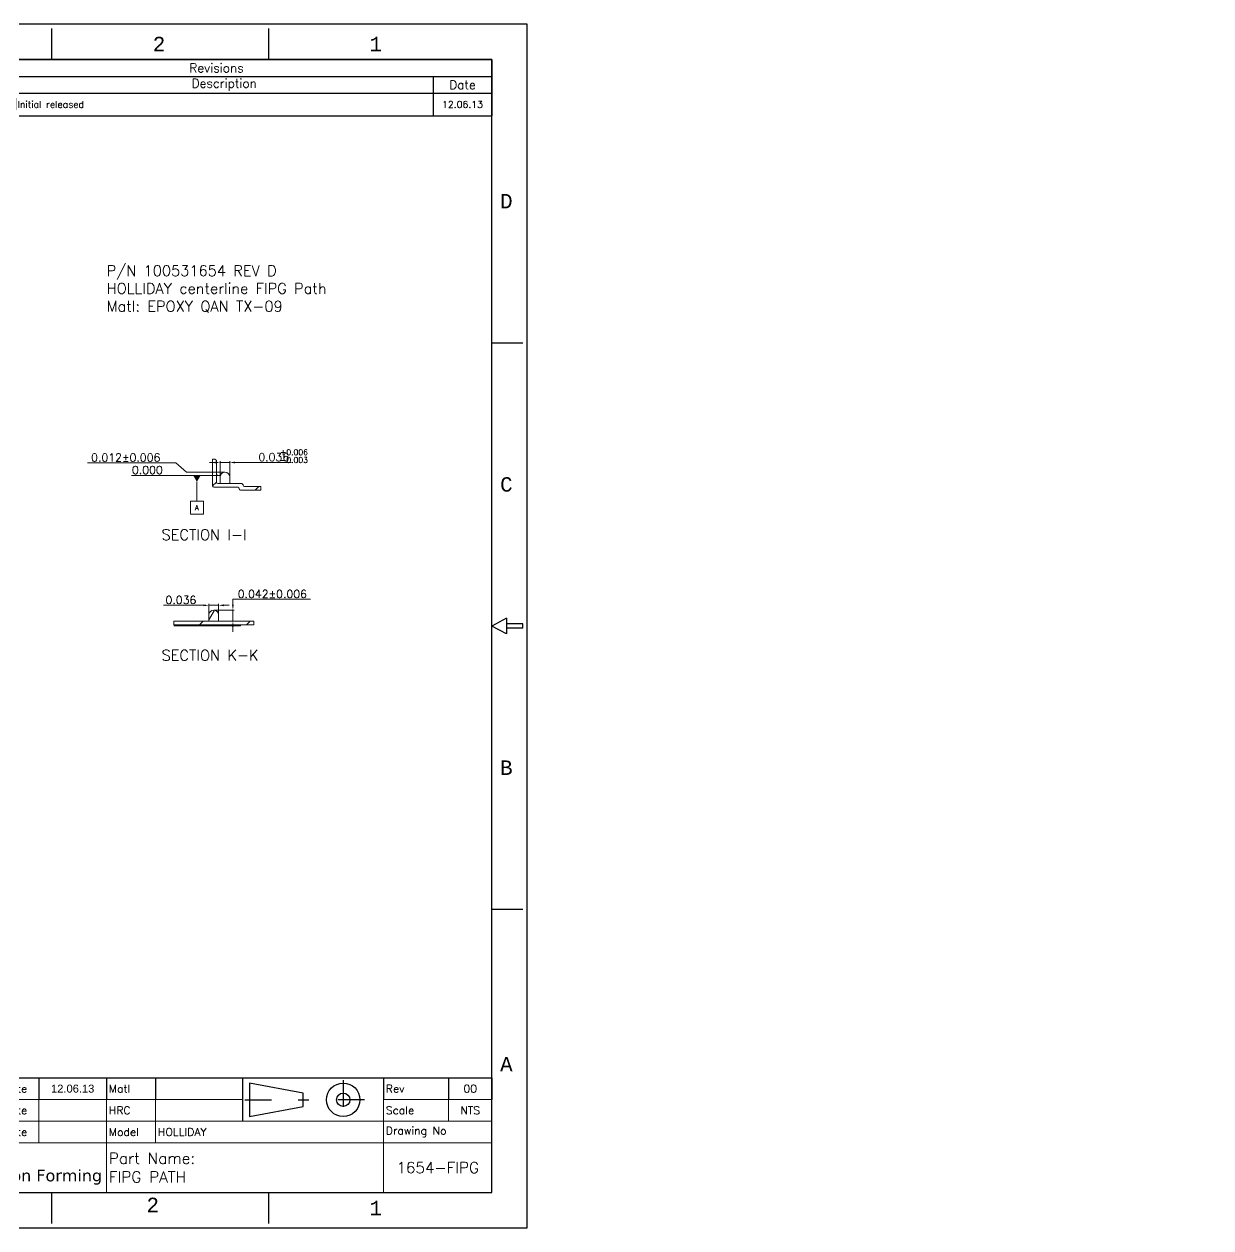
# Model space of a CAD drawing. Header units: inches. Extents: x 248.84 to 258.22, y 1475.26 to 1479.77.
# Drawn here: x 253.773 to 258.222, y 1475.26 to 1479.772 of the extents above; entities that cross this region are included whole.
import ezdxf
from ezdxf.enums import TextEntityAlignment as Align

# ---------------------------------------------------------------- set-up
doc = ezdxf.new("R2010")
doc.units = ezdxf.units.IN
doc.header["$MEASUREMENT"] = 0
doc.linetypes.add('PHANTOM', pattern=[2.5, 1.25, -0.25, 0.25, -0.25, 0.25, -0.25])
for name, color, linetype in [('0-Dimension', 1, 'Continuous'), ('Text', 2, 'Continuous'), ('TitleBlock', 3, 'Continuous')]:
    doc.layers.add(name, color=color, linetype=linetype)
doc.layers.add('dimension', color=2, linetype='Continuous', lineweight=9)
doc.styles.add('MONOTXT', font='monotxt.shx')
doc.styles.add('RomanC', font='romanc.shx')
doc.styles.get("Standard").update_dxf_attribs({"font": 'romans.shx', "bigfont": 'gbcbig.shx'})
doc.dimstyles.new('Copy of 0.000', dxfattribs={"dimtxt": 0.03, "dimasz": 0.02, "dimexe": 0.005, "dimexo": 0, "dimgap": 0.005, "dimtad": 1, "dimtoh": 1, "dimdec": 3, "dimzin": 1, "dimdsep": 46, "dimtxsty": 'Standard', "dimcen": 0.05, "dimclrd": 256, "dimclre": 256, "dimclrt": 256, "dimadec": 0, "dimazin": 0, "dimtfac": 1, "dimtdec": 3, "dimtmove": 0, "dimatfit": 3, "dimfxl": 1, "dimlwd": -1, "dimlwe": -1, "dimarcsym": 0})

# ---------------------------------------------------------------- blocks, each defined once
blk = doc.blocks.new('TB')
at = {"layer": 'TitleBlock', "linetype": 'Continuous'}
for p, q in [((303.5, 271), (303.5, 264)), ((352.5, 271), (352.5, 264)), ((403.01, 257.45), (403.01, 253.99)), ((403.01, 200), (410.01, 200)), ((406.28, 137.75), (403.01, 136)), ((406.28, 134.25), (403.01, 136)), ((406.28, 137.75), (406.28, 134.25)), ((410.02, 136.47), (406.28, 136.47)), ((410.02, 135.53), (410.02, 136.47)), ((410.02, 135.53), (406.28, 135.53)), ((403.01, 72), (410.01, 72)), ((303.5, 8), (303.5, 1)), ((352.5, 8), (352.5, 1))]:
    blk.add_line(p, q, dxfattribs=at)
at = {"layer": 'TitleBlock', "linetype": 'Continuous', "flags": 128}
for points in [[(411.01, 0), (411.01, 272), (0, 272), (0, 0)], [(403.01, 8), (403.01, 264), (8, 264), (8, 8)]]:
    blk.add_lwpolyline(points, close=True, dxfattribs=at)
at = {"layer": 'TitleBlock', "linetype": 'Continuous', "style": 'MONOTXT'}
for s, p in [('2', (326.37, 265.86)), ('1', (375.37, 265.86)), ('D', (404.87, 230.36)), ('C', (404.87, 166.36)), ('B', (404.87, 102.36)), ('A', (404.87, 35.36)), ('2', (324.96, 3.56)), ('1', (375.37, 2.86))]:
    blk.add_text(s, height=3.27, dxfattribs=at).set_placement(p)
blk = doc.blocks.new('*T154')
at = {"layer": 'TitleBlock', "color": 0, "linetype": 'ByBlock', "lineweight": -2}
for p, q in [((0, 0), (2.0643, 0)), ((0, 0), (0, -0.211)), ((2.0643, 0), (2.0643, -0.211)), ((0, -0.0638), (2.0643, -0.0638)), ((0.1309, -0.0638), (0.1309, -0.211)), ((0.278, -0.0638), (0.278, -0.211)), ((1.8443, -0.0638), (1.8443, -0.211)), ((0, -0.126), (2.0643, -0.126)), ((0, -0.211), (2.0643, -0.211))]:
    blk.add_line(p, q, dxfattribs=at)
at = {"layer": 'TitleBlock', "color": 0, "linetype": 'Continuous', "attachment_point": 5, "style": 'RomanC'}
for s, insert, char_height, width in [('Revisions', (1.0322, -0.0319), 0.03318, 2.047756), ('Rev', (0.0654, -0.0949), 0.03318, 0.114291), ('Zone', (0.2044, -0.0949), 0.03318, 0.130524), ('Description', (1.0611, -0.0949), 0.033175, 1.549725), ('Date', (1.9543, -0.0949), 0.03318, 0.203454)]:
    blk.add_mtext(s, dxfattribs=dict(at, insert=insert, char_height=char_height, width=width))
at = {"layer": 'TitleBlock', "color": 0, "linetype": 'Continuous', "char_height": 0.0255}
for s, insert, width, attachment_point in [('00', (0.0654, -0.1685), 0.114291, 5), ('Initial released', (0.2863, -0.1685), 1.549725, 4), ('12.06.13', (1.9543, -0.1685), 0.203454, 5)]:
    blk.add_mtext(s, dxfattribs=dict(at, insert=insert, width=width, attachment_point=attachment_point))
blk = doc.blocks.new('3rd')
at = {"layer": 'TitleBlock', "linetype": 'Continuous'}
for p, q in [((-7.44, 1.24), (-17.36, 3.1)), ((-17.36, 3.1), (-17.36, -3.1)), ((-7.44, -1.24), (-7.44, 1.24)), ((-17.36, -3.1), (-7.44, -1.24))]:
    blk.add_line(p, q, dxfattribs=at)
at = {"layer": 'TitleBlock', "linetype": 'PHANTOM'}
for p, q in [((0, 3.65), (0, -3.54)), ((-18.22, 0), (-6.34, 0)), ((3.93, 0), (-3.99, 0))]:
    blk.add_line(p, q, dxfattribs=at)
at = {"layer": 'TitleBlock', "linetype": 'Continuous'}
for radius in [3.1, 1.24]:
    blk.add_circle((0, 0), radius, dxfattribs=at)
blk = doc.blocks.new('mmi')
at = {"layer": 'TitleBlock'}
h = blk.add_hatch(color=5, dxfattribs=at)
h.paths.add_polyline_path([(26.78, 9.77, 1), (28.78, 9.77, 1)])
h.paths.add_polyline_path([(28.38, 7.57, 1), (27.18, 7.57), (27.18, -0.02, 1), (28.38, -0.02)])
for points in [[(3.57, 7.51, 0.743343), (1.56, 7.34), (-0.01, -0.04, 0.979375), (0.97, -0.23), (2.44, 6.65, -0.743343), (2.82, 6.68), (5.57, -0.31, 0.010784), (5.58, -0.33, 0.643572), (6.49, -0.33, 0.010784), (6.5, -0.31), (9.25, 6.68, -0.743343), (9.63, 6.65), (11.1, -0.23, 0.010504), (11.1, -0.25, 0.959006), (12.08, -0.04), (10.51, 7.34, 0.743343), (8.5, 7.51), (6.22, 1.71, -0.680876), (5.85, 1.71)], [(17.07, 7.51, 0.743343), (15.06, 7.34), (13.49, -0.04, 0.979375), (14.47, -0.23), (15.94, 6.65, -0.743343), (16.32, 6.68), (19.07, -0.31, 0.010784), (19.08, -0.33, 0.643572), (19.99, -0.33, 0.010784), (20, -0.31), (22.75, 6.68, -0.743343), (23.13, 6.65), (24.6, -0.23, 0.979375), (25.58, -0.04), (24.01, 7.34, 0.743343), (22, 7.51), (19.72, 1.71, -0.680876), (19.35, 1.71)]]:
    blk.add_hatch(color=5, dxfattribs=at).paths.add_polyline_path(points)
at = {"layer": 'TitleBlock', "color": 5}
for points in [[(6.5, -0.3, -0.015149), (6.49, -0.33, -0.643572), (5.58, -0.33, -0.015149), (5.57, -0.3), (2.82, 6.68, 0.743343), (2.44, 6.65), (0.97, -0.23, -0.010391), (0.97, -0.25, -1), (0, 0), (1.56, 7.34, -0.743343), (3.57, 7.51), (5.85, 1.71, 0.680876), (6.22, 1.71), (8.5, 7.51, -0.743343), (10.51, 7.34), (12.07, 0, -1), (11.1, -0.25, -0.010391), (11.1, -0.23), (9.63, 6.65, 0.743343), (9.25, 6.68), (6.5, -0.3)], [(20, -0.3, -0.015149), (19.99, -0.33, -0.643572), (19.08, -0.33, -0.015149), (19.07, -0.3), (16.32, 6.68, 0.743343), (15.94, 6.65), (14.47, -0.23, -0.010391), (14.47, -0.25, -1), (13.5, 0), (15.06, 7.34, -0.743343), (17.07, 7.51), (19.35, 1.71, 0.680876), (19.72, 1.71), (22, 7.51, -0.743343), (24.01, 7.34), (25.57, 0, -1), (24.6, -0.25, -0.010391), (24.6, -0.23), (23.13, 6.65, 0.743343), (22.75, 6.68), (20, -0.3)]]:
    blk.add_lwpolyline(points, format="xyb", dxfattribs=at)
blk.add_lwpolyline([(28.38, 7.57, 1), (27.18, 7.57), (27.18, -0.02, 1), (28.38, -0.02)], format="xyb", close=True, dxfattribs=at)
blk.add_circle((27.78, 9.77), 1, dxfattribs=at)
at = {"layer": 'TitleBlock', "color": 5, "insert": (65.52, 0.94), "char_height": 4.356, "width": 69.0839, "attachment_point": 5}
blk.add_mtext('{\\fVerdana|b0|i0|c0|p34;MMI Precision Forming}', dxfattribs=at)
blk = doc.blocks.new('MMI PRECISION FORMING')
at = {"layer": '0-Dimension', "color": 5}
blk.add_blockref('mmi', (4.4, -34.73), dxfattribs=at)
blk = doc.blocks.new('*T155')
at = {"layer": 'TitleBlock', "color": 0, "linetype": 'ByBlock', "lineweight": -2}
for p, q in [((0, 0), (2.4633, 0)), ((0, 0), (0, -0.0812)), ((0.3361, 0), (0.3361, -0.0812)), ((0.6236, 0), (0.6236, -0.0812)), ((0.7649, 0), (0.7649, -0.0812)), ((1.0191, 0), (1.0191, -0.0812)), ((1.2029, 0), (1.2029, -0.0812)), ((1.5288, 0), (1.5288, -0.1623)), ((2.0575, 0), (2.0575, -0.0812)), ((2.301, 0), (2.301, -0.0812)), ((2.4633, 0), (2.4633, -0.0812))]:
    blk.add_line(p, q, dxfattribs=at)
at = {"layer": 'TitleBlock', "linetype": 'ByBlock', "lineweight": 20}
for p, q in [((0, -0.0812), (1.5288, -0.0812)), ((0, -0.0812), (0, -0.4298)), ((0.3361, -0.0812), (0.3361, -0.2435)), ((0.6236, -0.0812), (0.6236, -0.2435)), ((0.7649, -0.0812), (0.7649, -0.2435)), ((1.0191, -0.0812), (1.0191, -0.4298)), ((1.2029, -0.0812), (1.2029, -0.2435)), ((2.0575, -0.0812), (2.4633, -0.0812)), ((2.0575, -0.0812), (2.0575, -0.4298)), ((2.301, -0.0812), (2.301, -0.1623)), ((2.4633, -0.0812), (2.4633, -0.4298)), ((0, -0.1623), (2.4633, -0.1623)), ((0, -0.2435), (2.4633, -0.2435)), ((0, -0.4298), (2.4633, -0.4298))]:
    blk.add_line(p, q, dxfattribs=at)
at = {"layer": 'TitleBlock', "linetype": 'Continuous'}
for name, p, xscale, yscale, zscale in [('3rd', (1.9061, -0.0823), 0.0202527107939047, 0.0202527107939047, 0.0202527107939047), ('MMI PRECISION FORMING', (-0.0356, -0.0338), 0.0100175503186579, 0.0100175503186579, 0.0100175503186579)]:
    blk.add_blockref(name, p, dxfattribs=dict(at, xscale=xscale, yscale=yscale, zscale=zscale))
at = {"layer": 'TitleBlock', "linetype": 'Continuous', "style": 'RomanC'}
for s, insert, char_height, width, attachment_point in [('Drawn by', (0.0083, -0.0406), 0.02986, 0.319544, 4), ('{\\Fscriptc|c0;Huifen}', (0.4798, -0.0406), 0.032465, 0.270847, 5), ('Date', (0.6319, -0.0406), 0.02986, 0.124755, 4), ('{\\fArial|b0|i0|c0|p34;\\C0;12.06.13}', (0.892, -0.0406), 0.029858, 0.237605, 5), ('Matl', (1.0274, -0.0406), 0.02986, 0.167225, 4), ('Rev', (2.0658, -0.0406), 0.02986, 0.226899, 4), ('00', (2.3822, -0.0406), 0.02986, 0.145737, 5), ('Checked by', (0.0083, -0.1217), 0.02986, 0.319544, 4), ('Date', (0.6319, -0.1217), 0.02986, 0.124755, 4), ('HRC', (1.0274, -0.1217), 0.02986, 0.167225, 4), ('Scale', (2.0658, -0.1217), 0.02986, 0.226899, 4), ('NTS', (2.3822, -0.1217), 0.02986, 0.145737, 5), ('Approved by', (0.0083, -0.2029), 0.029858, 0.319544, 4), ('Date', (0.6319, -0.2029), 0.02986, 0.124755, 4), ('Model', (1.0274, -0.2029), 0.02986, 0.167225, 4), ('HOLLIDAY', (1.2112, -0.2029), 0.02986, 0.838007, 4), ('Drawing No', (2.0658, -0.2029), 0.02986, 0.389224, 4), ('Part Name:                    FIPG PATH', (1.0274, -0.3366), 0.041967, 1.021819, 4), ('1654-FIPG', (2.2604, -0.3366), 0.04147, 0.389224, 5)]:
    blk.add_mtext(s, dxfattribs=dict(at, insert=insert, char_height=char_height, width=width, attachment_point=attachment_point))
blk = doc.blocks.new('*D157')
at = {"layer": 'Defpoints', "color": 0, "linetype": 'Continuous'}
for p in [(254.5438, 1478.1292), (254.5078, 1478.0749), (254.5438, 1478.0749)]:
    blk.add_point(p, dxfattribs=at)
at = {"layer": 'dimension', "linetype": 'Continuous'}
for p, q in [((254.4878, 1478.1292), (254.4678, 1478.1292)), ((254.5078, 1478.0749), (254.5078, 1478.1342)), ((254.5078, 1478.1292), (254.5438, 1478.1292)), ((254.5438, 1478.0749), (254.5438, 1478.1342)), ((254.5638, 1478.1292), (254.7738, 1478.1292))]:
    blk.add_line(p, q, dxfattribs=at)
for points in [[(254.4878, 1478.1325), (254.4878, 1478.1258), (254.5078, 1478.1292)], [(254.5638, 1478.1325), (254.5638, 1478.1258), (254.5438, 1478.1292)]]:
    blk.add_solid(points, dxfattribs=at)
at = {"layer": 'dimension', "linetype": 'Continuous', "insert": (254.7088, 1478.1492), "char_height": 0.03, "attachment_point": 5}
blk.add_mtext('0.036', dxfattribs=at)
blk = doc.blocks.new('*D158')
at = {"layer": 'Defpoints', "color": 0, "linetype": 'Continuous'}
for p in [(254.3001, 1478.0809), (254.5037, 1478.0809), (254.5037, 1478.0809)]:
    blk.add_point(p, dxfattribs=at)
at = {"layer": 'dimension', "linetype": 'Continuous'}
blk.add_line((254.5037, 1478.0809), (254.1751, 1478.0809), dxfattribs=at)
at = {"layer": 'dimension', "linetype": 'Continuous', "insert": (254.2351, 1478.1009), "char_height": 0.03, "attachment_point": 5}
blk.add_mtext('0.000', dxfattribs=at)
blk = doc.blocks.new('*D159')
at = {"layer": 'Defpoints', "color": 0, "linetype": 'Continuous'}
for p in [(254.3019, 1478.1277), (254.5037, 1478.0809), (254.5258, 1478.0929)]:
    blk.add_point(p, dxfattribs=at)
at = {"layer": 'dimension', "linetype": 'Continuous'}
for p, q in [((254.3419, 1478.1277), (254.0112, 1478.1277)), ((254.3819, 1478.0929), (254.3419, 1478.1277)), ((254.5258, 1478.0929), (254.3819, 1478.0929))]:
    blk.add_line(p, q, dxfattribs=at)
at = {"layer": 'dimension', "linetype": 'Continuous', "insert": (254.154, 1478.1477), "char_height": 0.03, "attachment_point": 5}
blk.add_mtext('0.012%%P0.006', dxfattribs=at)
blk = doc.blocks.new('*D160')
at = {"layer": 'Defpoints', "color": 0, "linetype": 'Continuous'}
for p in [(254.4659, 1477.5939), (254.4659, 1477.5583), (254.5019, 1477.5583)]:
    blk.add_point(p, dxfattribs=at)
at = {"layer": 'dimension', "linetype": 'Continuous'}
for p, q in [((254.4459, 1477.5939), (254.2959, 1477.5939)), ((254.4659, 1477.5583), (254.4659, 1477.5989)), ((254.5019, 1477.5939), (254.4659, 1477.5939)), ((254.5019, 1477.5583), (254.5019, 1477.5989)), ((254.5219, 1477.5939), (254.5419, 1477.5939))]:
    blk.add_line(p, q, dxfattribs=at)
for points in [[(254.4459, 1477.5972), (254.4459, 1477.5905), (254.4659, 1477.5939)], [(254.5219, 1477.5972), (254.5219, 1477.5905), (254.5019, 1477.5939)]]:
    blk.add_solid(points, dxfattribs=at)
at = {"layer": 'dimension', "linetype": 'Continuous', "insert": (254.3609, 1477.6139), "char_height": 0.03, "attachment_point": 5}
blk.add_mtext('0.036', dxfattribs=at)
blk = doc.blocks.new('*D161')
at = {"layer": 'Defpoints', "color": 0, "linetype": 'Continuous'}
for p in [(254.4839, 1477.5763), (254.5557, 1477.5763), (254.5019, 1477.5343)]:
    blk.add_point(p, dxfattribs=at)
at = {"layer": 'dimension', "linetype": 'Continuous'}
for p, q in [((254.5557, 1477.5963), (254.5557, 1477.6163)), ((254.5557, 1477.6163), (254.8464, 1477.6163)), ((254.4839, 1477.5763), (254.5607, 1477.5763)), ((254.5557, 1477.5343), (254.5557, 1477.5763)), ((254.5019, 1477.5343), (254.5607, 1477.5343)), ((254.5557, 1477.5143), (254.5557, 1477.4943))]:
    blk.add_line(p, q, dxfattribs=at)
for points in [[(254.5524, 1477.5963), (254.5591, 1477.5963), (254.5557, 1477.5763)], [(254.5524, 1477.5143), (254.5591, 1477.5143), (254.5557, 1477.5343)]]:
    blk.add_solid(points, dxfattribs=at)
at = {"layer": 'dimension', "linetype": 'Continuous', "insert": (254.7036, 1477.6363), "char_height": 0.03, "attachment_point": 5}
blk.add_mtext('0.042%%P0.006', dxfattribs=at)
blk = doc.blocks.new('_TagBox - Metric')
at = {"color": 0, "linetype": 'ByBlock'}
blk.add_lwpolyline([(-4, 4), (4, 4), (4, -4), (-4, -4)], close=True, dxfattribs=at)
at = {"color": 0}
blk.add_attdef('TAGNUMBER', text='', height=3, dxfattribs=at).set_placement((0, -1.5), align=Align.CENTER)
blk = doc.blocks.new('_DatumFilled')
at = {"color": 0, "linetype": 'ByBlock'}
blk.add_solid([(0, 0.58), (-1, 0), (0, -0.58)], dxfattribs=at)

msp = doc.modelspace()

# ---------------------------------------------------------------- hatches: boundary and pattern name
at = {"lineweight": 0}
h = msp.add_hatch(dxfattribs=at)
h.set_pattern_fill('ANSI31', style=0)
h.set_pattern_definition([(45, (238.10775, 1468.21084), (-0.08838835, 0.08838835), [])])
h.paths.add_polyline_path([(254.6598, 1478.0389), (254.6598, 1478.0251), (254.5848, 1478.0251), (254.5847, 1478.0251), (254.5846, 1478.0251), (254.5845, 1478.0251), (254.5843, 1478.0251), (254.5842, 1478.0251), (254.5841, 1478.0251), (254.584, 1478.0251), (254.5839, 1478.0251), (254.5837, 1478.0252), (254.5836, 1478.0252), (254.5835, 1478.0252), (254.5834, 1478.0253), (254.5833, 1478.0253), (254.5831, 1478.0253), (254.583, 1478.0254), (254.5829, 1478.0254), (254.5828, 1478.0255), (254.5827, 1478.0255), (254.5826, 1478.0256), (254.5825, 1478.0256), (254.5824, 1478.0257), (254.5823, 1478.0258), (254.5822, 1478.0258), (254.5821, 1478.0259), (254.582, 1478.026), (254.5819, 1478.026), (254.5818, 1478.0261), (254.5817, 1478.0262), (254.5816, 1478.0263), (254.5815, 1478.0263), (254.5814, 1478.0264), (254.5813, 1478.0265), (254.5812, 1478.0266), (254.5811, 1478.0267), (254.581, 1478.0268), (254.581, 1478.0269), (254.5809, 1478.027), (254.5808, 1478.0271), (254.5807, 1478.0272), (254.5807, 1478.0273), (254.5806, 1478.0274), (254.5805, 1478.0275), (254.5805, 1478.0276), (254.5804, 1478.0277), (254.5804, 1478.0278), (254.5803, 1478.0279), (254.5803, 1478.028), (254.5802, 1478.0281), (254.5802, 1478.0283), (254.5801, 1478.0284), (254.5801, 1478.0285), (254.58, 1478.0286), (254.58, 1478.0287), (254.58, 1478.0288), (254.58, 1478.029), (254.5799, 1478.0291), (254.5799, 1478.0292), (254.5799, 1478.0293), (254.5799, 1478.0294), (254.5799, 1478.0296), (254.5798, 1478.0297), (254.5798, 1478.0298), (254.5798, 1478.0299), (254.5798, 1478.0301), (254.5798, 1478.0311), (254.5798, 1478.0312), (254.5798, 1478.0313), (254.5798, 1478.0314), (254.5798, 1478.0315), (254.5798, 1478.0317), (254.5798, 1478.0318), (254.5798, 1478.0319), (254.5797, 1478.032), (254.5797, 1478.0321), (254.5797, 1478.0323), (254.5796, 1478.0324), (254.5796, 1478.0325), (254.5796, 1478.0326), (254.5795, 1478.0327), (254.5795, 1478.0329), (254.5794, 1478.033), (254.5794, 1478.0331), (254.5793, 1478.0332), (254.5793, 1478.0333), (254.5792, 1478.0334), (254.5792, 1478.0335), (254.5791, 1478.0336), (254.5791, 1478.0337), (254.579, 1478.0338), (254.5789, 1478.0339), (254.5788, 1478.034), (254.5788, 1478.0341), (254.5787, 1478.0342), (254.5786, 1478.0343), (254.5785, 1478.0344), (254.5785, 1478.0345), (254.5784, 1478.0346), (254.5783, 1478.0347), (254.5782, 1478.0348), (254.5781, 1478.0348), (254.578, 1478.0349), (254.5779, 1478.035), (254.5778, 1478.0351), (254.5777, 1478.0351), (254.5776, 1478.0352), (254.5775, 1478.0353), (254.5774, 1478.0353), (254.5773, 1478.0354), (254.5772, 1478.0355), (254.5771, 1478.0355), (254.577, 1478.0356), (254.5769, 1478.0356), (254.5767, 1478.0357), (254.5766, 1478.0357), (254.5765, 1478.0358), (254.5764, 1478.0358), (254.5763, 1478.0358), (254.5762, 1478.0359), (254.576, 1478.0359), (254.5759, 1478.0359), (254.5758, 1478.036), (254.5757, 1478.036), (254.5756, 1478.036), (254.5754, 1478.036), (254.5753, 1478.036), (254.5752, 1478.036), (254.5751, 1478.036), (254.575, 1478.0361), (254.5748, 1478.0361), (254.4848, 1478.0361), (254.4847, 1478.0361), (254.4846, 1478.0361), (254.4845, 1478.0361), (254.4843, 1478.0361), (254.4842, 1478.0361), (254.4841, 1478.0361), (254.484, 1478.0361), (254.4839, 1478.0361), (254.4837, 1478.0362), (254.4836, 1478.0362), (254.4835, 1478.0362), (254.4834, 1478.0363), (254.4833, 1478.0363), (254.4831, 1478.0363), (254.483, 1478.0364), (254.4829, 1478.0364), (254.4828, 1478.0365), (254.4827, 1478.0365), (254.4826, 1478.0366), (254.4825, 1478.0366), (254.4824, 1478.0367), (254.4823, 1478.0368), (254.4822, 1478.0368), (254.4821, 1478.0369), (254.482, 1478.037), (254.4819, 1478.037), (254.4818, 1478.0371), (254.4817, 1478.0372), (254.4816, 1478.0373), (254.4815, 1478.0373), (254.4814, 1478.0374), (254.4813, 1478.0375), (254.4812, 1478.0376), (254.4811, 1478.0377), (254.481, 1478.0378), (254.481, 1478.0379), (254.4809, 1478.038), (254.4808, 1478.0381), (254.4807, 1478.0382), (254.4807, 1478.0383), (254.4806, 1478.0384), (254.4805, 1478.0385), (254.4805, 1478.0386), (254.4804, 1478.0387), (254.4804, 1478.0388), (254.4803, 1478.0389), (254.4803, 1478.039), (254.4802, 1478.0391), (254.4802, 1478.0393), (254.4801, 1478.0394), (254.4801, 1478.0395), (254.48, 1478.0396), (254.48, 1478.0397), (254.48, 1478.0398), (254.48, 1478.04), (254.4799, 1478.0401), (254.4799, 1478.0402), (254.4799, 1478.0403), (254.4799, 1478.0404), (254.4799, 1478.0406), (254.4798, 1478.0407), (254.4798, 1478.0408), (254.4798, 1478.0409), (254.4798, 1478.0411), (254.4798, 1478.1421), (254.4876, 1478.1421), (254.4936, 1478.1361), (254.4936, 1478.0549), (254.4936, 1478.0547), (254.4936, 1478.0546), (254.4936, 1478.0545), (254.4937, 1478.0544), (254.4937, 1478.0542), (254.4937, 1478.0541), (254.4937, 1478.054), (254.4937, 1478.0539), (254.4938, 1478.0538), (254.4938, 1478.0536), (254.4938, 1478.0535), (254.4938, 1478.0534), (254.4939, 1478.0533), (254.4939, 1478.0532), (254.494, 1478.0531), (254.494, 1478.0529), (254.4941, 1478.0528), (254.4941, 1478.0527), (254.4942, 1478.0526), (254.4942, 1478.0525), (254.4943, 1478.0524), (254.4943, 1478.0523), (254.4944, 1478.0522), (254.4945, 1478.0521), (254.4945, 1478.052), (254.4946, 1478.0519), (254.4947, 1478.0518), (254.4948, 1478.0517), (254.4948, 1478.0516), (254.4949, 1478.0515), (254.495, 1478.0514), (254.4951, 1478.0513), (254.4952, 1478.0512), (254.4953, 1478.0511), (254.4954, 1478.0511), (254.4955, 1478.051), (254.4956, 1478.0509), (254.4957, 1478.0508), (254.4958, 1478.0508), (254.4959, 1478.0507), (254.496, 1478.0506), (254.4961, 1478.0506), (254.4962, 1478.0505), (254.4963, 1478.0504), (254.4964, 1478.0504), (254.4965, 1478.0503), (254.4966, 1478.0503), (254.4967, 1478.0502), (254.4968, 1478.0502), (254.4969, 1478.0501), (254.4971, 1478.0501), (254.4972, 1478.0501), (254.4973, 1478.05), (254.4974, 1478.05), (254.4975, 1478.05), (254.4977, 1478.0499), (254.4978, 1478.0499), (254.4979, 1478.0499), (254.498, 1478.0499), (254.4981, 1478.0499), (254.4983, 1478.0499), (254.4984, 1478.0499), (254.4985, 1478.0499), (254.4986, 1478.0499), (254.5886, 1478.0499), (254.5888, 1478.0499), (254.5889, 1478.0498), (254.589, 1478.0498), (254.5891, 1478.0498), (254.5892, 1478.0498), (254.5894, 1478.0498), (254.5895, 1478.0498), (254.5896, 1478.0498), (254.5897, 1478.0497), (254.5898, 1478.0497), (254.59, 1478.0497), (254.5901, 1478.0496), (254.5902, 1478.0496), (254.5903, 1478.0496), (254.5904, 1478.0495), (254.5905, 1478.0495), (254.5907, 1478.0494), (254.5908, 1478.0494), (254.5909, 1478.0493), (254.591, 1478.0493), (254.5911, 1478.0492), (254.5912, 1478.0491), (254.5913, 1478.0491), (254.5914, 1478.049), (254.5915, 1478.0489), (254.5916, 1478.0489), (254.5917, 1478.0488), (254.5918, 1478.0487), (254.5919, 1478.0486), (254.592, 1478.0486), (254.5921, 1478.0485), (254.5922, 1478.0484), (254.5923, 1478.0483), (254.5923, 1478.0482), (254.5924, 1478.0481), (254.5925, 1478.048), (254.5926, 1478.0479), (254.5926, 1478.0478), (254.5927, 1478.0477), (254.5928, 1478.0476), (254.5929, 1478.0475), (254.5929, 1478.0474), (254.593, 1478.0473), (254.593, 1478.0472), (254.5931, 1478.0471), (254.5931, 1478.047), (254.5932, 1478.0469), (254.5932, 1478.0468), (254.5933, 1478.0467), (254.5933, 1478.0465), (254.5934, 1478.0464), (254.5934, 1478.0463), (254.5934, 1478.0462), (254.5935, 1478.0461), (254.5935, 1478.0459), (254.5935, 1478.0458), (254.5936, 1478.0457), (254.5936, 1478.0456), (254.5936, 1478.0455), (254.5936, 1478.0453), (254.5936, 1478.0452), (254.5936, 1478.0451), (254.5936, 1478.045), (254.5936, 1478.0449), (254.5936, 1478.0439), (254.5936, 1478.0437), (254.5936, 1478.0436), (254.5936, 1478.0435), (254.5937, 1478.0434), (254.5937, 1478.0432), (254.5937, 1478.0431), (254.5937, 1478.043), (254.5937, 1478.0429), (254.5938, 1478.0428), (254.5938, 1478.0426), (254.5938, 1478.0425), (254.5938, 1478.0424), (254.5939, 1478.0423), (254.5939, 1478.0422), (254.594, 1478.0421), (254.594, 1478.0419), (254.5941, 1478.0418), (254.5941, 1478.0417), (254.5942, 1478.0416), (254.5942, 1478.0415), (254.5943, 1478.0414), (254.5943, 1478.0413), (254.5944, 1478.0412), (254.5945, 1478.0411), (254.5945, 1478.041), (254.5946, 1478.0409), (254.5947, 1478.0408), (254.5948, 1478.0407), (254.5948, 1478.0406), (254.5949, 1478.0405), (254.595, 1478.0404), (254.5951, 1478.0403), (254.5952, 1478.0402), (254.5953, 1478.0401), (254.5954, 1478.0401), (254.5955, 1478.04), (254.5956, 1478.0399), (254.5957, 1478.0398), (254.5958, 1478.0398), (254.5959, 1478.0397), (254.596, 1478.0396), (254.5961, 1478.0396), (254.5962, 1478.0395), (254.5963, 1478.0394), (254.5964, 1478.0394), (254.5965, 1478.0393), (254.5966, 1478.0393), (254.5967, 1478.0392), (254.5968, 1478.0392), (254.5969, 1478.0391), (254.5971, 1478.0391), (254.5972, 1478.0391), (254.5973, 1478.039), (254.5974, 1478.039), (254.5975, 1478.039), (254.5977, 1478.0389), (254.5978, 1478.0389), (254.5979, 1478.0389), (254.598, 1478.0389), (254.5981, 1478.0389), (254.5983, 1478.0389), (254.5984, 1478.0389), (254.5985, 1478.0389), (254.5986, 1478.0389)])
h.paths.add_polyline_path([(258.1342, 1478.0277), (258.1349, 1478.0318), (258.1349, 1478.0317), (258.1349, 1478.0315), (258.1348, 1478.0314), (258.1348, 1478.0313), (258.1348, 1478.0312), (258.1348, 1478.0311), (258.1348, 1478.0301), (258.1348, 1478.0299), (258.1348, 1478.0298), (258.1348, 1478.0297), (258.1348, 1478.0296), (258.1348, 1478.0294), (258.1348, 1478.0293), (258.1348, 1478.0292), (258.1347, 1478.0291), (258.1347, 1478.029), (258.1347, 1478.0288), (258.1346, 1478.0287), (258.1346, 1478.0286), (258.1346, 1478.0285), (258.1345, 1478.0284), (258.1345, 1478.0283), (258.1344, 1478.0281), (258.1344, 1478.028), (258.1343, 1478.0279), (258.1343, 1478.0278), (258.1342, 1478.0277)])
h.paths.add_polyline_path([(258.2198, 1478.0499), (258.217, 1478.0499), (258.2172, 1478.0499), (258.2173, 1478.0499), (258.2174, 1478.0499), (258.2175, 1478.0499), (258.2176, 1478.0499), (258.2178, 1478.0499), (258.2179, 1478.0499), (258.218, 1478.0499), (258.2181, 1478.05), (258.2182, 1478.05), (258.2184, 1478.05), (258.2185, 1478.0501), (258.2186, 1478.0501), (258.2187, 1478.0501), (258.2188, 1478.0502), (258.2189, 1478.0502), (258.2191, 1478.0503), (258.2192, 1478.0503), (258.2193, 1478.0504), (258.2194, 1478.0504), (258.2195, 1478.0505), (258.2196, 1478.0506), (258.2197, 1478.0506), (258.2198, 1478.0507), (258.2199, 1478.0508), (258.22, 1478.0508), (258.2201, 1478.0509), (258.2202, 1478.051), (258.2203, 1478.0511), (258.2204, 1478.0511), (258.2205, 1478.0512), (258.2206, 1478.0513), (258.2207, 1478.0514), (258.2207, 1478.0515), (258.2208, 1478.0516), (258.2209, 1478.0517), (258.221, 1478.0518), (258.221, 1478.0519), (258.2211, 1478.052), (258.2212, 1478.0521), (258.2213, 1478.0522)])
h.paths.add_polyline_path([(258.1216, 1478.0472), (258.121, 1478.0431), (258.121, 1478.0432), (258.121, 1478.0434), (258.121, 1478.0435), (258.121, 1478.0436), (258.121, 1478.0437), (258.121, 1478.0439), (258.121, 1478.0449), (258.121, 1478.045), (258.121, 1478.0451), (258.121, 1478.0452), (258.1211, 1478.0453), (258.1211, 1478.0455), (258.1211, 1478.0456), (258.1211, 1478.0457), (258.1211, 1478.0458), (258.1212, 1478.0459), (258.1212, 1478.0461), (258.1212, 1478.0462), (258.1212, 1478.0463), (258.1213, 1478.0464), (258.1213, 1478.0465), (258.1214, 1478.0467), (258.1214, 1478.0468), (258.1215, 1478.0469), (258.1215, 1478.047), (258.1216, 1478.0471), (258.1216, 1478.0472)])
h.paths.add_polyline_path([(258.222, 1478.0534), (258.2213, 1478.0523), (258.2214, 1478.0524), (258.2214, 1478.0525), (258.2215, 1478.0526), (258.2215, 1478.0527), (258.2216, 1478.0528), (258.2216, 1478.0529), (258.2217, 1478.0531), (258.2217, 1478.0532), (258.2218, 1478.0533), (258.2218, 1478.0534), (258.2218, 1478.0535), (258.2219, 1478.0536), (258.2219, 1478.0538), (258.2219, 1478.0539), (258.222, 1478.054), (258.222, 1478.0541), (258.222, 1478.0542), (258.222, 1478.0544), (258.222, 1478.0545), (258.222, 1478.0546), (258.222, 1478.0547), (258.222, 1478.0549)])
h.paths.add_polyline_path([(258.1209, 1478.0423), (258.1203, 1478.0413), (258.1204, 1478.0414), (258.1204, 1478.0415), (258.1205, 1478.0416), (258.1205, 1478.0417), (258.1206, 1478.0418), (258.1206, 1478.0419), (258.1207, 1478.0421), (258.1207, 1478.0422), (258.1208, 1478.0423), (258.1208, 1478.0424), (258.1208, 1478.0425), (258.1209, 1478.0426), (258.1209, 1478.0428), (258.1209, 1478.0429), (258.121, 1478.043), (258.121, 1478.043)])
h.paths.add_polyline_path([(258.137, 1478.0361), (258.1398, 1478.0361), (258.1397, 1478.0361), (258.1396, 1478.036), (258.1395, 1478.036), (258.1393, 1478.036), (258.1392, 1478.036), (258.1391, 1478.036), (258.139, 1478.036), (258.1389, 1478.036), (258.1387, 1478.0359), (258.1386, 1478.0359), (258.1385, 1478.0359), (258.1384, 1478.0358), (258.1383, 1478.0358), (258.1381, 1478.0358), (258.138, 1478.0357), (258.1379, 1478.0357), (258.1378, 1478.0356), (258.1377, 1478.0356), (258.1376, 1478.0355), (258.1375, 1478.0355), (258.1374, 1478.0354), (258.1373, 1478.0353), (258.1372, 1478.0353), (258.1371, 1478.0352), (258.137, 1478.0351), (258.1369, 1478.0351), (258.1368, 1478.035), (258.1367, 1478.0349), (258.1366, 1478.0348), (258.1365, 1478.0348), (258.1364, 1478.0347), (258.1363, 1478.0346), (258.1362, 1478.0345), (258.1361, 1478.0344), (258.136, 1478.0343), (258.136, 1478.0342), (258.1359, 1478.0341), (258.1358, 1478.034), (258.1357, 1478.0339), (258.1357, 1478.0338), (258.1356, 1478.0337)])
h.paths.add_polyline_path([(258.1188, 1478.0389), (258.116, 1478.0389), (258.1162, 1478.0389), (258.1163, 1478.0389), (258.1164, 1478.0389), (258.1165, 1478.0389), (258.1166, 1478.0389), (258.1168, 1478.0389), (258.1169, 1478.0389), (258.117, 1478.0389), (258.1171, 1478.039), (258.1172, 1478.039), (258.1174, 1478.039), (258.1175, 1478.0391), (258.1176, 1478.0391), (258.1177, 1478.0391), (258.1178, 1478.0392), (258.1179, 1478.0392), (258.1181, 1478.0393), (258.1182, 1478.0393), (258.1183, 1478.0394), (258.1184, 1478.0394), (258.1185, 1478.0395), (258.1186, 1478.0396), (258.1187, 1478.0396), (258.1188, 1478.0397), (258.1189, 1478.0398), (258.119, 1478.0398), (258.1191, 1478.0399), (258.1192, 1478.04), (258.1193, 1478.0401), (258.1194, 1478.0401), (258.1195, 1478.0402), (258.1196, 1478.0403), (258.1197, 1478.0404), (258.1197, 1478.0405), (258.1198, 1478.0406), (258.1199, 1478.0407), (258.12, 1478.0408), (258.12, 1478.0409), (258.1201, 1478.041), (258.1202, 1478.0411), (258.1203, 1478.0412)])
h.paths.add_polyline_path([(258.1349, 1478.0326), (258.1355, 1478.0336), (258.1355, 1478.0335), (258.1354, 1478.0334), (258.1354, 1478.0333), (258.1353, 1478.0332), (258.1353, 1478.0331), (258.1352, 1478.033), (258.1352, 1478.0329), (258.1351, 1478.0327), (258.1351, 1478.0326), (258.135, 1478.0325), (258.135, 1478.0324), (258.135, 1478.0323), (258.135, 1478.0321), (258.1349, 1478.032), (258.1349, 1478.0319), (258.1349, 1478.0319)])
h.paths.add_polyline_path([(257.5703, 1478.0614), (257.5686, 1478.063), (257.5686, 1478.063), (257.5686, 1478.063), (257.5686, 1478.0629), (257.5687, 1478.0629), (257.5687, 1478.0629), (257.5687, 1478.0629), (257.5687, 1478.0629), (257.5688, 1478.0629), (257.5688, 1478.0628), (257.5689, 1478.0628), (257.5689, 1478.0628)])
h = msp.add_hatch(dxfattribs=at)
h.set_pattern_fill('ANSI31', style=0)
h.set_pattern_definition([(45, (238.25221, 1467.70628), (-0.08838835, 0.08838835), [])])
h.paths.add_polyline_path([(254.3339, 1477.5343), (254.3339, 1477.5205), (254.6399, 1477.5205), (254.64, 1477.5205), (254.6401, 1477.5205), (254.6402, 1477.5205), (254.6404, 1477.5205), (254.6405, 1477.5205), (254.6406, 1477.5205), (254.6407, 1477.5206), (254.6409, 1477.5206), (254.641, 1477.5206), (254.6411, 1477.5206), (254.6412, 1477.5207), (254.6413, 1477.5207), (254.6414, 1477.5207), (254.6416, 1477.5208), (254.6417, 1477.5208), (254.6418, 1477.5209), (254.6419, 1477.5209), (254.642, 1477.521), (254.6421, 1477.521), (254.6422, 1477.5211), (254.6423, 1477.5211), (254.6424, 1477.5212), (254.6426, 1477.5213), (254.6427, 1477.5213), (254.6428, 1477.5214), (254.6429, 1477.5215), (254.643, 1477.5216), (254.643, 1477.5216), (254.6431, 1477.5217), (254.6432, 1477.5218), (254.6433, 1477.5219), (254.6434, 1477.522), (254.6435, 1477.522), (254.6436, 1477.5221), (254.6437, 1477.5222), (254.6437, 1477.5223), (254.6438, 1477.5224), (254.6439, 1477.5225), (254.644, 1477.5226), (254.644, 1477.5227), (254.6441, 1477.5228), (254.6442, 1477.5229), (254.6442, 1477.523), (254.6443, 1477.5231), (254.6443, 1477.5232), (254.6444, 1477.5234), (254.6444, 1477.5235), (254.6445, 1477.5236), (254.6445, 1477.5237), (254.6446, 1477.5238), (254.6446, 1477.5239), (254.6447, 1477.524), (254.6447, 1477.5242), (254.6447, 1477.5243), (254.6448, 1477.5244), (254.6448, 1477.5245), (254.6448, 1477.5246), (254.6448, 1477.5248), (254.6448, 1477.5249), (254.6449, 1477.525), (254.6449, 1477.5251), (254.6449, 1477.5252), (254.6449, 1477.5254), (254.6449, 1477.5255), (254.6449, 1477.5265), (254.6449, 1477.5266), (254.6449, 1477.5267), (254.6449, 1477.5269), (254.6449, 1477.527), (254.6449, 1477.5271), (254.6449, 1477.5272), (254.645, 1477.5273), (254.645, 1477.5275), (254.645, 1477.5276), (254.645, 1477.5277), (254.6451, 1477.5278), (254.6451, 1477.5279), (254.6451, 1477.5281), (254.6452, 1477.5282), (254.6452, 1477.5283), (254.6453, 1477.5284), (254.6453, 1477.5285), (254.6454, 1477.5286), (254.6454, 1477.5287), (254.6455, 1477.5288), (254.6455, 1477.529), (254.6456, 1477.5291), (254.6457, 1477.5292), (254.6457, 1477.5293), (254.6458, 1477.5294), (254.6459, 1477.5295), (254.6459, 1477.5296), (254.646, 1477.5297), (254.6461, 1477.5298), (254.6462, 1477.5299), (254.6463, 1477.5299), (254.6463, 1477.53), (254.6464, 1477.5301), (254.6465, 1477.5302), (254.6466, 1477.5303), (254.6467, 1477.5304), (254.6468, 1477.5304), (254.6469, 1477.5305), (254.647, 1477.5306), (254.6471, 1477.5306), (254.6472, 1477.5307), (254.6473, 1477.5308), (254.6474, 1477.5308), (254.6475, 1477.5309), (254.6476, 1477.531), (254.6477, 1477.531), (254.6479, 1477.5311), (254.648, 1477.5311), (254.6481, 1477.5312), (254.6482, 1477.5312), (254.6483, 1477.5312), (254.6484, 1477.5313), (254.6485, 1477.5313), (254.6487, 1477.5313), (254.6488, 1477.5314), (254.6489, 1477.5314), (254.649, 1477.5314), (254.6491, 1477.5314), (254.6493, 1477.5315), (254.6494, 1477.5315), (254.6495, 1477.5315), (254.6496, 1477.5315), (254.6498, 1477.5315), (254.6499, 1477.5315), (254.7399, 1477.5315), (254.74, 1477.5315), (254.7401, 1477.5315), (254.7402, 1477.5315), (254.7404, 1477.5315), (254.7405, 1477.5315), (254.7406, 1477.5315), (254.7407, 1477.5316), (254.7409, 1477.5316), (254.741, 1477.5316), (254.7411, 1477.5316), (254.7412, 1477.5317), (254.7413, 1477.5317), (254.7414, 1477.5317), (254.7416, 1477.5318), (254.7417, 1477.5318), (254.7418, 1477.5319), (254.7419, 1477.5319), (254.742, 1477.532), (254.7421, 1477.532), (254.7422, 1477.5321), (254.7423, 1477.5321), (254.7424, 1477.5322), (254.7426, 1477.5323), (254.7427, 1477.5323), (254.7428, 1477.5324), (254.7429, 1477.5325), (254.743, 1477.5326), (254.743, 1477.5326), (254.7431, 1477.5327), (254.7432, 1477.5328), (254.7433, 1477.5329), (254.7434, 1477.533), (254.7435, 1477.533), (254.7436, 1477.5331), (254.7437, 1477.5332), (254.7437, 1477.5333), (254.7438, 1477.5334), (254.7439, 1477.5335), (254.744, 1477.5336), (254.744, 1477.5337), (254.7441, 1477.5338), (254.7442, 1477.5339), (254.7442, 1477.534), (254.7443, 1477.5341), (254.7443, 1477.5342), (254.7444, 1477.5344), (254.7444, 1477.5345), (254.7445, 1477.5346), (254.7445, 1477.5347), (254.7446, 1477.5348), (254.7446, 1477.5349), (254.7447, 1477.535), (254.7447, 1477.5352), (254.7447, 1477.5353), (254.7448, 1477.5354), (254.7448, 1477.5355), (254.7448, 1477.5356), (254.7448, 1477.5358), (254.7448, 1477.5359), (254.7449, 1477.536), (254.7449, 1477.5361), (254.7449, 1477.5362), (254.7449, 1477.5364), (254.7449, 1477.5365), (254.7449, 1477.6375), (254.7371, 1477.6375), (254.7311, 1477.6315), (254.7311, 1477.5503), (254.7311, 1477.5502), (254.7311, 1477.55), (254.7311, 1477.5499), (254.7311, 1477.5498), (254.731, 1477.5497), (254.731, 1477.5496), (254.731, 1477.5494), (254.731, 1477.5493), (254.731, 1477.5492), (254.7309, 1477.5491), (254.7309, 1477.549), (254.7309, 1477.5488), (254.7308, 1477.5487), (254.7308, 1477.5486), (254.7307, 1477.5485), (254.7307, 1477.5484), (254.7306, 1477.5483), (254.7306, 1477.5482), (254.7305, 1477.548), (254.7305, 1477.5479), (254.7304, 1477.5478), (254.7304, 1477.5477), (254.7303, 1477.5476), (254.7302, 1477.5475), (254.7302, 1477.5474), (254.7301, 1477.5473), (254.73, 1477.5472), (254.7299, 1477.5471), (254.7299, 1477.547), (254.7298, 1477.5469), (254.7297, 1477.5468), (254.7296, 1477.5468), (254.7295, 1477.5467), (254.7294, 1477.5466), (254.7293, 1477.5465), (254.7292, 1477.5464), (254.7292, 1477.5464), (254.7291, 1477.5463), (254.729, 1477.5462), (254.7289, 1477.5461), (254.7288, 1477.5461), (254.7286, 1477.546), (254.7285, 1477.5459), (254.7284, 1477.5459), (254.7283, 1477.5458), (254.7282, 1477.5458), (254.7281, 1477.5457), (254.728, 1477.5457), (254.7279, 1477.5456), (254.7278, 1477.5456), (254.7276, 1477.5455), (254.7275, 1477.5455), (254.7274, 1477.5455), (254.7273, 1477.5454), (254.7272, 1477.5454), (254.7271, 1477.5454), (254.7269, 1477.5454), (254.7268, 1477.5453), (254.7267, 1477.5453), (254.7266, 1477.5453), (254.7264, 1477.5453), (254.7263, 1477.5453), (254.7262, 1477.5453), (254.7261, 1477.5453), (254.6361, 1477.5453), (254.636, 1477.5453), (254.6358, 1477.5453), (254.6357, 1477.5453), (254.6356, 1477.5453), (254.6355, 1477.5453), (254.6353, 1477.5452), (254.6352, 1477.5452), (254.6351, 1477.5452), (254.635, 1477.5452), (254.6349, 1477.5451), (254.6347, 1477.5451), (254.6346, 1477.5451), (254.6345, 1477.545), (254.6344, 1477.545), (254.6343, 1477.545), (254.6342, 1477.5449), (254.6341, 1477.5449), (254.6339, 1477.5448), (254.6338, 1477.5448), (254.6337, 1477.5447), (254.6336, 1477.5446), (254.6335, 1477.5446), (254.6334, 1477.5445), (254.6333, 1477.5444), (254.6332, 1477.5444), (254.6331, 1477.5443), (254.633, 1477.5442), (254.6329, 1477.5442), (254.6328, 1477.5441), (254.6327, 1477.544), (254.6326, 1477.5439), (254.6325, 1477.5438), (254.6325, 1477.5437), (254.6324, 1477.5437), (254.6323, 1477.5436), (254.6322, 1477.5435), (254.6321, 1477.5434), (254.6321, 1477.5433), (254.632, 1477.5432), (254.6319, 1477.5431), (254.6319, 1477.543), (254.6318, 1477.5429), (254.6317, 1477.5428), (254.6317, 1477.5426), (254.6316, 1477.5425), (254.6316, 1477.5424), (254.6315, 1477.5423), (254.6315, 1477.5422), (254.6314, 1477.5421), (254.6314, 1477.542), (254.6313, 1477.5419), (254.6313, 1477.5417), (254.6313, 1477.5416), (254.6312, 1477.5415), (254.6312, 1477.5414), (254.6312, 1477.5413), (254.6312, 1477.5411), (254.6311, 1477.541), (254.6311, 1477.5409), (254.6311, 1477.5408), (254.6311, 1477.5407), (254.6311, 1477.5405), (254.6311, 1477.5404), (254.6311, 1477.5403), (254.6311, 1477.5393), (254.6311, 1477.5392), (254.6311, 1477.539), (254.6311, 1477.5389), (254.6311, 1477.5388), (254.631, 1477.5387), (254.631, 1477.5386), (254.631, 1477.5384), (254.631, 1477.5383), (254.631, 1477.5382), (254.6309, 1477.5381), (254.6309, 1477.538), (254.6309, 1477.5378), (254.6308, 1477.5377), (254.6308, 1477.5376), (254.6307, 1477.5375), (254.6307, 1477.5374), (254.6306, 1477.5373), (254.6306, 1477.5372), (254.6305, 1477.537), (254.6305, 1477.5369), (254.6304, 1477.5368), (254.6304, 1477.5367), (254.6303, 1477.5366), (254.6302, 1477.5365), (254.6302, 1477.5364), (254.6301, 1477.5363), (254.63, 1477.5362), (254.6299, 1477.5361), (254.6299, 1477.536), (254.6298, 1477.5359), (254.6297, 1477.5358), (254.6296, 1477.5358), (254.6295, 1477.5357), (254.6294, 1477.5356), (254.6293, 1477.5355), (254.6292, 1477.5354), (254.6292, 1477.5354), (254.6291, 1477.5353), (254.629, 1477.5352), (254.6289, 1477.5351), (254.6288, 1477.5351), (254.6286, 1477.535), (254.6285, 1477.5349), (254.6284, 1477.5349), (254.6283, 1477.5348), (254.6282, 1477.5348), (254.6281, 1477.5347), (254.628, 1477.5347), (254.6279, 1477.5346), (254.6278, 1477.5346), (254.6276, 1477.5345), (254.6275, 1477.5345), (254.6274, 1477.5345), (254.6273, 1477.5344), (254.6272, 1477.5344), (254.6271, 1477.5344), (254.6269, 1477.5344), (254.6268, 1477.5343), (254.6267, 1477.5343), (254.6266, 1477.5343), (254.6264, 1477.5343), (254.6263, 1477.5343), (254.6262, 1477.5343), (254.6261, 1477.5343)])
h.paths.add_polyline_path([(251.0899, 1477.5285), (251.0885, 1477.5299), (251.0886, 1477.5299), (251.0887, 1477.5298), (251.0887, 1477.5297), (251.0888, 1477.5296), (251.0889, 1477.5295), (251.089, 1477.5294), (251.089, 1477.5293), (251.0891, 1477.5292), (251.0892, 1477.5291), (251.0892, 1477.529), (251.0893, 1477.5288), (251.0893, 1477.5287), (251.0894, 1477.5286), (251.0894, 1477.5285), (251.0895, 1477.5284), (251.0895, 1477.5283), (251.0896, 1477.5282), (251.0896, 1477.5281), (251.0897, 1477.5279), (251.0897, 1477.5278), (251.0897, 1477.5277), (251.0898, 1477.5276), (251.0898, 1477.5275), (251.0898, 1477.5273), (251.0898, 1477.5272), (251.0898, 1477.5271), (251.0899, 1477.527), (251.0899, 1477.5269), (251.0899, 1477.5267), (251.0899, 1477.5266), (251.0899, 1477.5265)])
h.paths.add_polyline_path([(251.0056, 1477.5453), (251.0077, 1477.5453), (251.0076, 1477.5453), (251.0074, 1477.5453), (251.0073, 1477.5453), (251.0072, 1477.5453), (251.0071, 1477.5453), (251.0069, 1477.5453), (251.0068, 1477.5454), (251.0067, 1477.5454), (251.0066, 1477.5454), (251.0065, 1477.5454), (251.0063, 1477.5455), (251.0062, 1477.5455), (251.0061, 1477.5455), (251.006, 1477.5456), (251.0059, 1477.5456), (251.0058, 1477.5457), (251.0057, 1477.5457), (251.0055, 1477.5458), (251.0054, 1477.5458), (251.0053, 1477.5459), (251.0052, 1477.5459), (251.0051, 1477.546), (251.005, 1477.5461), (251.0049, 1477.5461), (251.0048, 1477.5462), (251.0047, 1477.5463), (251.0046, 1477.5464), (251.0045, 1477.5464), (251.0044, 1477.5465), (251.0043, 1477.5466), (251.0042, 1477.5467), (251.0041, 1477.5468)])
h.paths.add_polyline_path([(251.1037, 1477.5373), (251.1051, 1477.5358), (251.105, 1477.5359), (251.1049, 1477.536), (251.1048, 1477.5361), (251.1047, 1477.5362), (251.1047, 1477.5363), (251.1046, 1477.5364), (251.1045, 1477.5365), (251.1045, 1477.5366), (251.1044, 1477.5367), (251.1043, 1477.5368), (251.1043, 1477.5369), (251.1042, 1477.537), (251.1042, 1477.5372), (251.1041, 1477.5373), (251.1041, 1477.5374), (251.104, 1477.5375), (251.104, 1477.5376), (251.1039, 1477.5377), (251.1039, 1477.5378), (251.1039, 1477.538), (251.1038, 1477.5381), (251.1038, 1477.5382), (251.1038, 1477.5383), (251.1038, 1477.5384), (251.1037, 1477.5386), (251.1037, 1477.5387), (251.1037, 1477.5388), (251.1037, 1477.5389), (251.1037, 1477.539), (251.1037, 1477.5392), (251.1037, 1477.5393)])
h.paths.add_polyline_path([(251.0027, 1477.5483), (251.0041, 1477.5468), (251.004, 1477.5469), (251.0039, 1477.547), (251.0038, 1477.5471), (251.0037, 1477.5472), (251.0037, 1477.5473), (251.0036, 1477.5474), (251.0035, 1477.5475), (251.0035, 1477.5476), (251.0034, 1477.5477), (251.0033, 1477.5478), (251.0033, 1477.5479), (251.0032, 1477.548), (251.0032, 1477.5482), (251.0031, 1477.5483), (251.0031, 1477.5484), (251.003, 1477.5485), (251.003, 1477.5486), (251.0029, 1477.5487), (251.0029, 1477.5488), (251.0029, 1477.549), (251.0028, 1477.5491), (251.0028, 1477.5492), (251.0028, 1477.5493), (251.0028, 1477.5494), (251.0027, 1477.5496), (251.0027, 1477.5497), (251.0027, 1477.5498), (251.0027, 1477.5499), (251.0027, 1477.55), (251.0027, 1477.5502), (251.0027, 1477.5503)])
h.paths.add_polyline_path([(251.1066, 1477.5343), (251.1087, 1477.5343), (251.1086, 1477.5343), (251.1084, 1477.5343), (251.1083, 1477.5343), (251.1082, 1477.5343), (251.1081, 1477.5343), (251.1079, 1477.5343), (251.1078, 1477.5344), (251.1077, 1477.5344), (251.1076, 1477.5344), (251.1075, 1477.5344), (251.1073, 1477.5345), (251.1072, 1477.5345), (251.1071, 1477.5345), (251.107, 1477.5346), (251.1069, 1477.5346), (251.1068, 1477.5347), (251.1067, 1477.5347), (251.1065, 1477.5348), (251.1064, 1477.5348), (251.1063, 1477.5349), (251.1062, 1477.5349), (251.1061, 1477.535), (251.106, 1477.5351), (251.1059, 1477.5351), (251.1058, 1477.5352), (251.1057, 1477.5353), (251.1056, 1477.5354), (251.1055, 1477.5354), (251.1054, 1477.5355), (251.1053, 1477.5356), (251.1052, 1477.5357), (251.1051, 1477.5358)])
h.paths.add_polyline_path([(251.087, 1477.5315), (251.0849, 1477.5315), (251.085, 1477.5315), (251.0851, 1477.5315), (251.0852, 1477.5315), (251.0854, 1477.5315), (251.0855, 1477.5315), (251.0856, 1477.5314), (251.0857, 1477.5314), (251.0859, 1477.5314), (251.086, 1477.5314), (251.0861, 1477.5313), (251.0862, 1477.5313), (251.0863, 1477.5313), (251.0864, 1477.5312), (251.0866, 1477.5312), (251.0867, 1477.5312), (251.0868, 1477.5311), (251.0869, 1477.5311), (251.087, 1477.531), (251.0871, 1477.531), (251.0872, 1477.5309), (251.0873, 1477.5308), (251.0874, 1477.5308), (251.0876, 1477.5307), (251.0877, 1477.5306), (251.0878, 1477.5306), (251.0879, 1477.5305), (251.088, 1477.5304), (251.088, 1477.5304), (251.0881, 1477.5303), (251.0882, 1477.5302), (251.0883, 1477.5301), (251.0884, 1477.53)])
h.paths.add_polyline_path([(251.6544, 1477.5568), (251.6561, 1477.5584), (251.6561, 1477.5584), (251.6561, 1477.5584), (251.6561, 1477.5584), (251.6561, 1477.5584), (251.656, 1477.5583), (251.656, 1477.5583), (251.656, 1477.5583), (251.6559, 1477.5583), (251.6559, 1477.5583), (251.6559, 1477.5583), (251.6558, 1477.5583)])
h = msp.add_hatch(dxfattribs=at)
h.set_pattern_fill('ANSI31', angle=15, style=0)
h.set_pattern_definition([(60, (238.25221, 1467.70628), (-0.1082532, 0.0625), [])])
edge = h.paths.add_edge_path()
edge.add_ellipse((254.3699, 1477.5553), major_axis=(0.018, 0), ratio=1, start_angle=0, end_angle=180)
edge.add_line((254.3519, 1477.5553), (254.3519, 1477.5343))
edge.add_line((254.3519, 1477.5343), (254.3879, 1477.5343))
edge.add_line((254.3879, 1477.5343), (254.3879, 1477.5553))
edge = h.paths.add_edge_path()
edge.add_ellipse((254.4839, 1477.5553), major_axis=(0.018, 0), ratio=1, start_angle=0, end_angle=180)
edge.add_line((254.4659, 1477.5553), (254.4659, 1477.5343))
edge.add_line((254.4659, 1477.5343), (254.5019, 1477.5343))
edge.add_line((254.5019, 1477.5343), (254.5019, 1477.5553))

# ---------------------------------------------------------------- linework, layer by layer
for p, q in [((254.4798, 1478.0411), (254.4798, 1478.1421)), ((254.4798, 1478.1421), (254.4876, 1478.1421)), ((254.4876, 1478.1421), (254.4936, 1478.1361)), ((254.4936, 1478.1361), (254.4936, 1478.0549)), ((254.5089, 1478.0809), (254.4986, 1478.0809)), ((254.5258, 1478.0929), (254.5258, 1478.0929)), ((254.5748, 1478.0361), (254.4848, 1478.0361)), ((254.4986, 1478.0499), (254.5886, 1478.0499)), ((254.5078, 1478.0499), (254.5078, 1478.0749)), ((254.5078, 1478.0499), (254.5078, 1478.0749)), ((254.5438, 1478.0499), (254.5078, 1478.0499)), ((254.5438, 1478.0749), (254.5438, 1478.0499)), ((254.5936, 1478.0449), (254.5936, 1478.0439)), ((254.5986, 1478.0389), (254.6598, 1478.0389)), ((254.6598, 1478.0389), (254.6598, 1478.0251)), ((254.5798, 1478.0301), (254.5798, 1478.0311)), ((254.6598, 1478.0251), (254.5848, 1478.0251)), ((254.4659, 1477.5583), (254.4659, 1477.5343)), ((254.5019, 1477.5343), (254.5019, 1477.5583)), ((254.6339, 1477.5343), (254.3339, 1477.5343)), ((254.3339, 1477.5205), (254.3339, 1477.5343)), ((254.3339, 1477.5205), (254.6339, 1477.5205)), ((254.5839, 1477.5205), (254.3339, 1477.5205)), ((254.3339, 1477.517), (254.5839, 1477.517)), ((254.4659, 1477.5343), (254.5019, 1477.5343)), ((254.5839, 1477.517), (254.5839, 1477.5205)), ((254.6339, 1477.5205), (254.6339, 1477.5343))]:
    msp.add_line(p, q, dxfattribs=at)
for centre, radius, start, end in [((254.4986, 1478.0859), 0.005, 180, 270), ((254.5258, 1478.0749), 0.018, 0, 180), ((254.4848, 1478.0411), 0.005, 180, 270), ((254.4986, 1478.0549), 0.005, 180, 270), ((254.5748, 1478.0311), 0.005, 0, 90), ((254.5886, 1478.0449), 0.005, 0, 90), ((254.5986, 1478.0439), 0.005, 180, 270), ((254.5848, 1478.0301), 0.005, 180, 270), ((254.4839, 1477.5583), 0.018, 0, 180)]:
    msp.add_arc(centre, radius, start, end, dxfattribs=at)
at = {"layer": 'dimension', "linetype": 'Continuous'}
msp.add_line((254.4208, 1477.9861), (254.4208, 1477.9839), dxfattribs=at)
msp.add_lwpolyline([(254.4208, 1478.0567), (254.4208, 1477.9861)], dxfattribs=at)

# ---------------------------------------------------------------- block references
at = {"layer": 'dimension', "linetype": 'Continuous', "xscale": 0.0242, "yscale": 0.0242, "zscale": 0.0242, "rotation": 90}
msp.add_blockref('_DatumFilled', (254.4208, 1478.0809), dxfattribs=at)
at = {"layer": 'dimension', "linetype": 'Continuous', "xscale": 0.00605, "yscale": 0.00605, "zscale": 0.00605}
msp.add_blockref('_TagBox - Metric', (254.4208, 1477.9597), dxfattribs=at).add_auto_attribs({'TAGNUMBER': 'A'})
at = {"layer": 'TitleBlock', "linetype": 'Continuous', "xscale": 0.0165876480000516, "yscale": 0.0165876480000516, "zscale": 0.0165876480000516}
msp.add_blockref('TB', (248.8415, 1475.2604), dxfattribs=at)
at = {"layer": 'TitleBlock', "linetype": 'Continuous'}
for name, p in [('*T154', (253.4621, 1479.6396)), ('*T155', (253.0631, 1475.8229))]:
    msp.add_blockref(name, p, dxfattribs=at)

# ---------------------------------------------------------------- texts
at = {"layer": 'dimension', "linetype": 'Continuous', "insert": (254.837, 1478.1782), "char_height": 0.03, "width": 0.12533, "attachment_point": 3}
msp.add_mtext('\\A1;{\\H0.7x;\\S+0.006^ -0.003;}', dxfattribs=at)
at = {"layer": 'Text', "linetype": 'Continuous', "char_height": 0.04, "attachment_point": 1, "style": 'RomanC'}
for s, insert in [('P/N 100531654 REV D\\PHOLLIDAY centerline FIPG Path\\PMatl: EPOXY QAN TX-09 ', (254.0822, 1478.868)), ('SECTION I-I', (254.2884, 1477.8784)), ('SECTION K-K', (254.2884, 1477.4269))]:
    msp.add_mtext(s, dxfattribs=dict(at, insert=insert))

# ---------------------------------------------------------------- dimensions: what is measured, and where the dimension line sits
at = {"layer": 'dimension', "linetype": 'Continuous'}
dim = msp.add_ordinate_dim(feature_location=(254.5258, 1478.0929), offset=(-0.2239, 0.0348), dtype=0, origin=(254.5037, 1478.0809), text='<>%%P0.006', dimstyle='Copy of 0.000', dxfattribs=at)
dim.commit()
dim.dimension.update_dxf_attribs({"geometry": '*D159', "text_midpoint": (254.154, 1478.1477)})
dim = msp.add_linear_dim(base=(254.5438, 1478.1292), p1=(254.5078, 1478.0749), p2=(254.5438, 1478.0749), angle=180, dimstyle='Copy of 0.000', dxfattribs=at)
dim.commit()
dim.dimension.update_dxf_attribs({"geometry": '*D157', "text_midpoint": (254.7088, 1478.1292), "dimtype": 160})
dim = msp.add_ordinate_dim(feature_location=(254.5037440453, 1478.0808521464), offset=(-0.2036817278, 0), dtype=0, origin=(254.5037440453, 1478.0808521464), dimstyle='Copy of 0.000', dxfattribs=at)
dim.commit()
dim.dimension.update_dxf_attribs({"geometry": '*D158', "text_midpoint": (254.2350623175, 1478.1008521464)})
dim = msp.add_linear_dim(base=(254.4659, 1477.5939), p1=(254.5019, 1477.5583), p2=(254.4659, 1477.5583), dimstyle='Copy of 0.000', dxfattribs=at)
dim.commit()
dim.dimension.update_dxf_attribs({"geometry": '*D160', "text_midpoint": (254.3609, 1477.6139)})
dim = msp.add_linear_dim(base=(254.5557, 1477.5763), p1=(254.5019, 1477.5343), p2=(254.4839, 1477.5763), angle=90, text='<>%%P0.006', dimstyle='Copy of 0.000', dxfattribs=at)
dim.commit()
dim.dimension.update_dxf_attribs({"geometry": '*D161', "text_midpoint": (254.7036, 1477.6363)})

doc.saveas('drawing.dxf')
